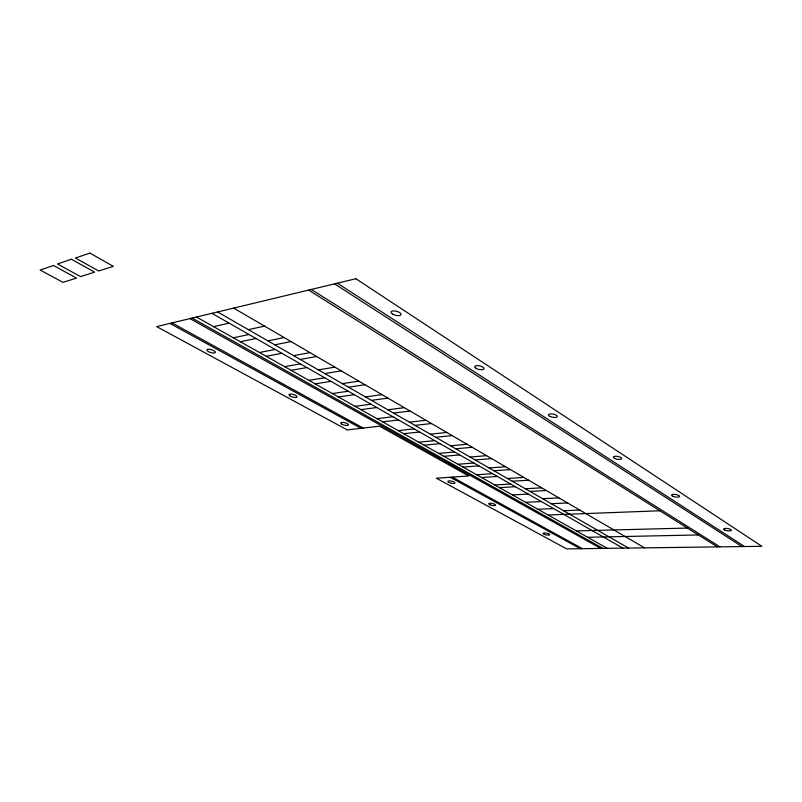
<?xml version="1.0" encoding="UTF-8"?>
<svg xmlns="http://www.w3.org/2000/svg" width="802" height="802" viewBox="0 0 802 802"><rect width="100%" height="100%" fill="white"/><g stroke="black" fill="none" stroke-linecap="round" stroke-linejoin="round"><path stroke-width="1.2" d="M213.563 326.655L229.091 323.126M248.349 329.642L264.56 326.123M233.382 337.812L248.991 334.494M240.349 341.742L255.978 338.494M267.908 340.88L284.179 337.562M274.775 344.83L291.066 341.592M259.467 352.499L275.156 349.441M266.184 356.278L281.893 353.301M293.622 355.657L309.963 352.609M300.249 359.456L316.61 356.489M284.62 366.664L300.389 363.867M291.106 370.313L306.885 367.577M318.424 369.902L334.825 367.115M324.82 373.582L341.231 370.855M308.91 380.338L324.73 377.772M315.176 383.867L331.005 381.361M342.364 383.657L358.805 381.11M348.539 387.206L364.98 384.719M332.379 393.551L348.238 391.206M338.434 396.96L354.304 394.674M365.481 396.94L381.952 394.614M371.446 400.368L387.917 398.103M355.055 406.323L370.955 404.188M360.91 409.622L376.81 407.536M387.817 409.772L404.298 407.667M393.582 413.08L410.073 411.025M376.99 418.674L392.91 416.729M382.654 421.862L398.574 419.967M409.411 422.183L425.902 420.268M414.995 425.381L431.476 423.526M398.223 430.624L414.143 428.87M403.707 433.712L419.626 432.007M430.303 434.183L446.794 432.458M435.707 437.28L452.188 435.606M418.774 442.193L434.694 440.609M424.078 445.18L440.007 443.646M450.523 445.802L467.005 444.248M455.747 448.799L472.218 447.295M438.674 453.401L454.594 451.987M443.827 456.298L459.736 454.924M470.112 457.05L486.563 455.666M475.165 459.957L491.616 458.614M457.972 464.258L473.882 463.005M462.954 467.075L478.864 465.852M489.08 467.947L505.511 466.724M493.982 470.764L510.413 469.581M476.679 474.794L492.568 473.681M481.511 477.521L497.4 476.438M507.476 478.513L523.866 477.441M512.227 481.25L528.618 480.208M494.824 485.01L510.684 484.037M499.516 487.656L515.375 486.714M525.31 488.759L541.671 487.827M529.922 491.415L546.272 490.513M512.438 494.924L528.267 494.082M542.613 498.704L558.934 497.892M525.541 502.303L541.34 501.551M551.305 503.696L567.595 502.954M537.901 509.26L553.681 508.598M563.535 510.724L579.796 510.072M548.087 514.994L659.906 510.784M576.357 530.914L687.394 528.057M587.676 537.28L698.362 534.944M169.944 323.417L361.05 428.328M450.173 477.26L580.327 548.708M172.019 322.915L363.206 428.078M452.328 477.11L582.452 548.678M189.974 318.594L600.748 548.438M192.129 318.083L602.934 548.408M196.48 317.041L607.325 548.347M211.928 313.321L622.883 548.147M217.583 311.968L628.537 548.067M233.673 308.098L644.547 547.856M311.296 289.442L719.935 546.854M308.62 290.093L717.379 546.894M334.564 283.858L741.95 546.563M337.361 283.186L744.587 546.533M71.418 259.257L57.453 263.948L80.531 276.59L94.656 272.149L71.418 259.257M89.914 253.111L75.378 257.993L98.656 270.966L113.333 266.354L89.914 253.111M53.523 265.522L40.1 270.033L62.977 282.344L76.551 278.083L53.523 265.522M355.887 278.735L156.671 326.604L347.256 429.922L379.597 426.193L468.729 475.967L436.338 478.223L566.683 548.889L761.9 546.302L355.887 278.735M392.469 314.003A5.143 2.085 14.6 0 0 400.88 314.905A5.143 2.085 14.6 0 0 394.825 310.935A5.143 2.085 14.6 0 0 392.469 314.003M475.797 368.198A4.802 1.835 12.7 0 0 483.817 369.141A4.802 1.835 12.7 0 0 478.523 365.672A4.802 1.835 12.7 0 0 475.797 368.198M550.162 416.479A4.531 1.614 11.2 0 0 557.3 416.639A4.531 1.614 11.2 0 0 551.205 413.852A4.531 1.614 11.2 0 0 550.162 416.479M614.753 458.493A4.301 1.424 10.2 0 0 621.67 458.774A4.301 1.424 10.2 0 0 616.096 456.258A4.301 1.424 10.2 0 0 614.753 458.493M672.828 496.278A4.1 1.263 9.5 0 0 679.545 496.638A4.1 1.263 9.5 0 0 674.412 494.363A4.1 1.263 9.5 0 0 672.828 496.278M724.767 530.062A3.93 1.123 9 0 0 731.274 530.493A3.93 1.123 9 0 0 726.532 528.408A3.93 1.123 9 0 0 724.767 530.062M208.55 351.657A4.461 1.484 17.1 0 0 215.397 352.489A4.461 1.484 17.1 0 0 209.502 349.261A4.461 1.484 17.1 0 0 208.55 351.657M290.344 396.178A4.16 1.343 15.5 0 0 296.94 397.03A4.16 1.343 15.5 0 0 291.687 394.143A4.16 1.343 15.5 0 0 290.344 396.178M341.923 424.248A3.99 1.253 14.6 0 0 348.349 425.1A3.99 1.253 14.6 0 0 343.477 422.433A3.99 1.253 14.6 0 0 341.923 424.248M448.739 482.373A3.659 1.063 12.8 0 0 454.804 483.255A3.659 1.063 12.8 0 0 450.674 480.989A3.659 1.063 12.8 0 0 448.739 482.373M490.142 504.859A3.549 0.992 12.2 0 0 495.586 505.2A3.549 0.992 12.2 0 0 490.664 503.215A3.549 0.992 12.2 0 0 490.142 504.859M544.368 534.373A3.398 0.902 11.5 0 0 549.701 534.764A3.398 0.902 11.5 0 0 545.109 532.929A3.398 0.902 11.5 0 0 544.368 534.373"/></g></svg>
